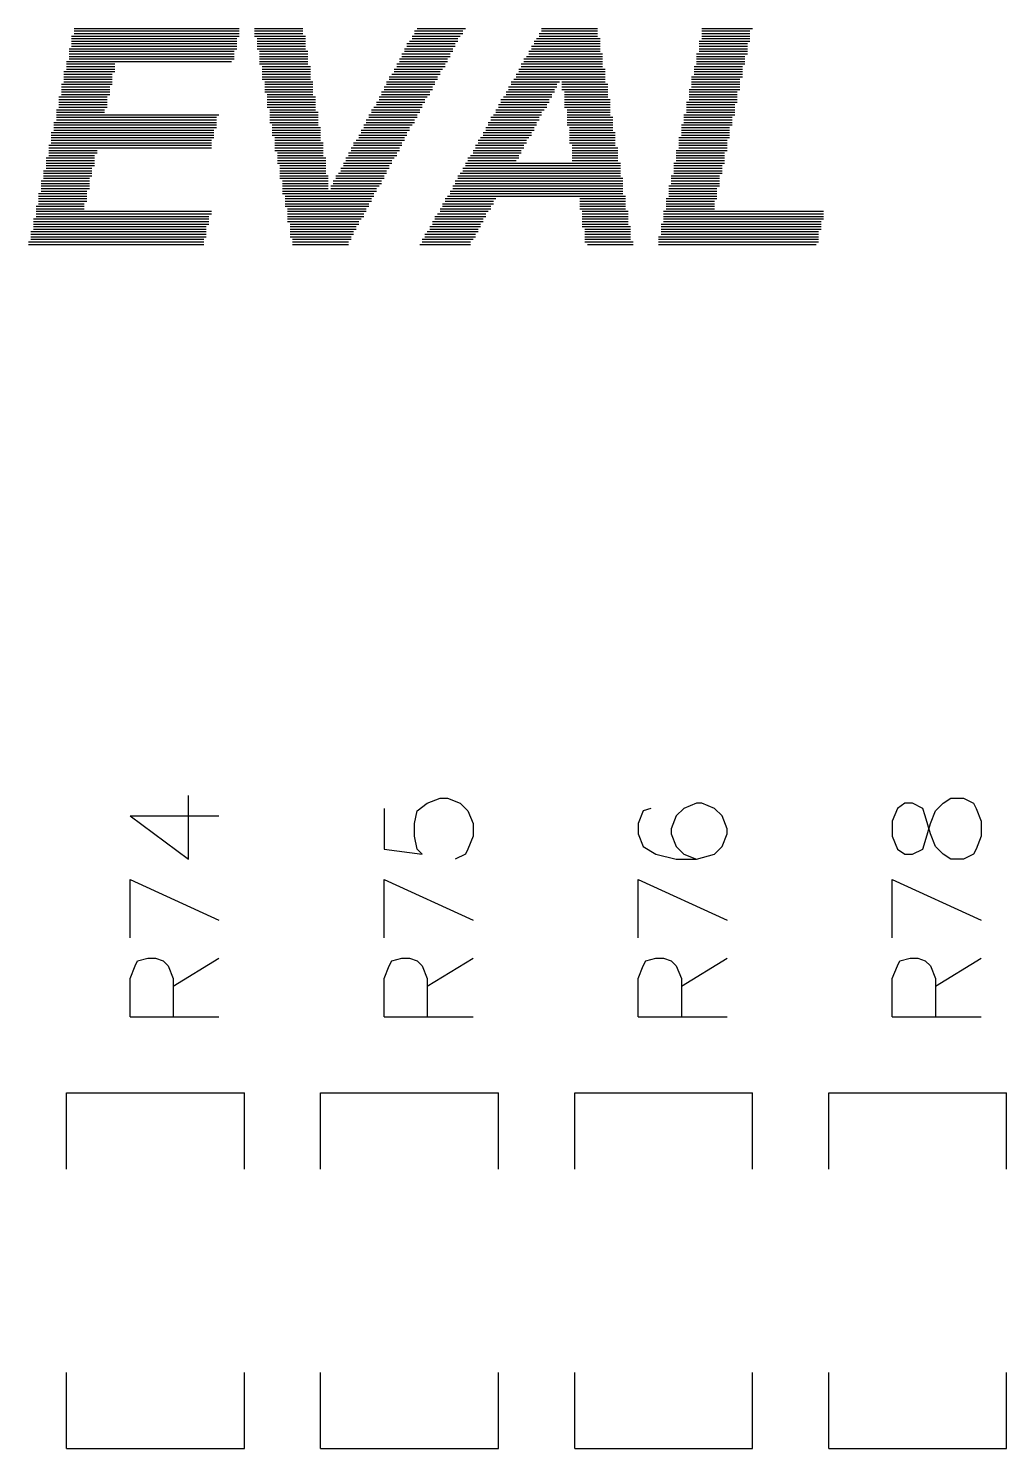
# Model space of a CAD drawing. Extents: x 38.11 to 42.78, y 50.2 to 57.
# Drawn here: x 41.05 to 41.435, y 53.18 to 53.739 of the extents above; entities that cross this region are included whole.
import ezdxf

# ---------------------------------------------------------------- set-up
doc = ezdxf.new("R2010")
doc.units = 0
doc.layers.add('gto', color=1, linetype='CONTINUOUS')

msp = doc.modelspace()

# ---------------------------------------------------------------- linework, layer by layer
at = {"layer": 'gto', "color": 1}
for points in [[(41.068, 53.739), (41.133, 53.739)], [(41.068, 53.738), (41.133, 53.738)], [(41.068, 53.737), (41.133, 53.737)], [(41.139, 53.739), (41.158, 53.739)], [(41.139, 53.738), (41.158, 53.738)], [(41.139, 53.737), (41.158, 53.737)], [(41.202, 53.738), (41.221, 53.738)], [(41.202, 53.737), (41.221, 53.737)], [(41.203, 53.739), (41.222, 53.739)], [(41.251, 53.737), (41.274, 53.737)], [(41.252, 53.739), (41.274, 53.739)], [(41.252, 53.738), (41.274, 53.738)], [(41.315, 53.739), (41.335, 53.739)], [(41.315, 53.738), (41.334, 53.738)], [(41.315, 53.737), (41.334, 53.737)], [(41.067, 53.736), (41.133, 53.736)], [(41.067, 53.735), (41.132, 53.735)], [(41.067, 53.734), (41.132, 53.734)], [(41.067, 53.733), (41.132, 53.733)], [(41.067, 53.732), (41.132, 53.732)], [(41.139, 53.736), (41.159, 53.736)], [(41.14, 53.735), (41.159, 53.735)], [(41.14, 53.734), (41.159, 53.734)], [(41.14, 53.733), (41.159, 53.733)], [(41.14, 53.732), (41.159, 53.732)], [(41.199, 53.733), (41.218, 53.733)], [(41.199, 53.732), (41.218, 53.732)], [(41.2, 53.734), (41.219, 53.734)], [(41.201, 53.736), (41.22, 53.736)], [(41.201, 53.735), (41.219, 53.735)], [(41.248, 53.732), (41.275, 53.732)], [(41.249, 53.734), (41.275, 53.734)], [(41.249, 53.733), (41.275, 53.733)], [(41.25, 53.735), (41.275, 53.735)], [(41.251, 53.736), (41.274, 53.736)], [(41.314, 53.734), (41.334, 53.734)], [(41.314, 53.733), (41.333, 53.733)], [(41.314, 53.732), (41.333, 53.732)], [(41.315, 53.736), (41.334, 53.736)], [(41.315, 53.735), (41.334, 53.735)], [(41.065, 53.726), (41.13, 53.726)], [(41.066, 53.731), (41.132, 53.731)], [(41.066, 53.73), (41.131, 53.73)], [(41.066, 53.729), (41.131, 53.729)], [(41.066, 53.728), (41.131, 53.728)], [(41.066, 53.727), (41.131, 53.727)], [(41.14, 53.731), (41.159, 53.731)], [(41.141, 53.73), (41.16, 53.73)], [(41.141, 53.729), (41.16, 53.729)], [(41.141, 53.728), (41.16, 53.728)], [(41.141, 53.727), (41.16, 53.727)], [(41.141, 53.726), (41.16, 53.726)], [(41.196, 53.727), (41.215, 53.727)], [(41.196, 53.726), (41.215, 53.726)], [(41.197, 53.729), (41.216, 53.729)], [(41.197, 53.728), (41.216, 53.728)], [(41.198, 53.731), (41.217, 53.731)], [(41.198, 53.73), (41.217, 53.73)], [(41.245, 53.727), (41.276, 53.727)], [(41.245, 53.726), (41.276, 53.726)], [(41.246, 53.728), (41.276, 53.728)], [(41.247, 53.73), (41.275, 53.73)], [(41.247, 53.729), (41.276, 53.729)], [(41.248, 53.731), (41.275, 53.731)], [(41.313, 53.729), (41.333, 53.729)], [(41.313, 53.728), (41.332, 53.728)], [(41.313, 53.727), (41.332, 53.727)], [(41.313, 53.726), (41.332, 53.726)], [(41.314, 53.731), (41.333, 53.731)], [(41.314, 53.73), (41.333, 53.73)], [(41.064, 53.722), (41.084, 53.722)], [(41.064, 53.721), (41.083, 53.721)], [(41.064, 53.72), (41.083, 53.72)], [(41.065, 53.725), (41.084, 53.725)], [(41.065, 53.724), (41.084, 53.724)], [(41.065, 53.723), (41.084, 53.723)], [(41.141, 53.725), (41.16, 53.725)], [(41.142, 53.724), (41.161, 53.724)], [(41.142, 53.723), (41.161, 53.723)], [(41.142, 53.722), (41.161, 53.722)], [(41.142, 53.721), (41.161, 53.721)], [(41.142, 53.72), (41.161, 53.72)], [(41.192, 53.72), (41.211, 53.72)], [(41.193, 53.721), (41.212, 53.721)], [(41.194, 53.723), (41.213, 53.723)], [(41.194, 53.722), (41.212, 53.722)], [(41.195, 53.725), (41.214, 53.725)], [(41.195, 53.724), (41.214, 53.724)], [(41.242, 53.721), (41.277, 53.721)], [(41.242, 53.72), (41.277, 53.72)], [(41.243, 53.723), (41.277, 53.723)], [(41.243, 53.722), (41.277, 53.722)], [(41.244, 53.725), (41.276, 53.725)], [(41.244, 53.724), (41.276, 53.724)], [(41.311, 53.72), (41.331, 53.72)], [(41.312, 53.724), (41.331, 53.724)], [(41.312, 53.723), (41.331, 53.723)], [(41.312, 53.722), (41.331, 53.722)], [(41.312, 53.721), (41.331, 53.721)], [(41.313, 53.725), (41.332, 53.725)], [(41.063, 53.717), (41.083, 53.717)], [(41.063, 53.716), (41.082, 53.716)], [(41.063, 53.715), (41.082, 53.715)], [(41.064, 53.719), (41.083, 53.719)], [(41.064, 53.718), (41.083, 53.718)], [(41.142, 53.719), (41.161, 53.719)], [(41.143, 53.718), (41.162, 53.718)], [(41.143, 53.717), (41.162, 53.717)], [(41.143, 53.716), (41.162, 53.716)], [(41.143, 53.715), (41.162, 53.715)], [(41.19, 53.716), (41.209, 53.716)], [(41.19, 53.715), (41.209, 53.715)], [(41.191, 53.718), (41.21, 53.718)], [(41.191, 53.717), (41.21, 53.717)], [(41.192, 53.719), (41.211, 53.719)], [(41.239, 53.716), (41.258, 53.716)], [(41.239, 53.715), (41.257, 53.715)], [(41.24, 53.718), (41.259, 53.718)], [(41.24, 53.717), (41.258, 53.717)], [(41.241, 53.719), (41.277, 53.719)], [(41.26, 53.718), (41.277, 53.718)], [(41.26, 53.717), (41.278, 53.717)], [(41.26, 53.716), (41.278, 53.716)], [(41.26, 53.715), (41.278, 53.715)], [(41.31, 53.715), (41.33, 53.715)], [(41.311, 53.719), (41.33, 53.719)], [(41.311, 53.718), (41.33, 53.718)], [(41.311, 53.717), (41.33, 53.717)], [(41.311, 53.716), (41.33, 53.716)], [(41.062, 53.712), (41.081, 53.712)], [(41.062, 53.711), (41.081, 53.711)], [(41.062, 53.71), (41.081, 53.71)], [(41.062, 53.709), (41.081, 53.709)], [(41.063, 53.714), (41.082, 53.714)], [(41.063, 53.713), (41.082, 53.713)], [(41.143, 53.714), (41.162, 53.714)], [(41.144, 53.713), (41.162, 53.713)], [(41.144, 53.712), (41.163, 53.712)], [(41.144, 53.711), (41.163, 53.711)], [(41.144, 53.71), (41.163, 53.71)], [(41.144, 53.709), (41.163, 53.709)], [(41.187, 53.71), (41.206, 53.71)], [(41.187, 53.709), (41.205, 53.709)], [(41.188, 53.712), (41.207, 53.712)], [(41.188, 53.711), (41.206, 53.711)], [(41.189, 53.714), (41.208, 53.714)], [(41.189, 53.713), (41.208, 53.713)], [(41.235, 53.709), (41.254, 53.709)], [(41.236, 53.711), (41.255, 53.711)], [(41.236, 53.71), (41.255, 53.71)], [(41.237, 53.712), (41.256, 53.712)], [(41.238, 53.714), (41.257, 53.714)], [(41.238, 53.713), (41.256, 53.713)], [(41.261, 53.714), (41.278, 53.714)], [(41.261, 53.713), (41.278, 53.713)], [(41.261, 53.712), (41.278, 53.712)], [(41.261, 53.711), (41.279, 53.711)], [(41.261, 53.71), (41.279, 53.71)], [(41.261, 53.709), (41.279, 53.709)], [(41.309, 53.71), (41.329, 53.71)], [(41.309, 53.709), (41.328, 53.709)], [(41.31, 53.714), (41.329, 53.714)], [(41.31, 53.713), (41.329, 53.713)], [(41.31, 53.712), (41.329, 53.712)], [(41.31, 53.711), (41.329, 53.711)], [(41.061, 53.707), (41.08, 53.707)], [(41.061, 53.706), (41.08, 53.706)], [(41.061, 53.705), (41.125, 53.705)], [(41.061, 53.704), (41.124, 53.704)], [(41.062, 53.708), (41.081, 53.708)], [(41.144, 53.708), (41.163, 53.708)], [(41.145, 53.707), (41.163, 53.707)], [(41.145, 53.706), (41.164, 53.706)], [(41.145, 53.705), (41.164, 53.705)], [(41.145, 53.704), (41.164, 53.704)], [(41.184, 53.705), (41.203, 53.705)], [(41.184, 53.704), (41.203, 53.704)], [(41.185, 53.707), (41.204, 53.707)], [(41.185, 53.706), (41.204, 53.706)], [(41.186, 53.708), (41.205, 53.708)], [(41.232, 53.704), (41.251, 53.704)], [(41.233, 53.705), (41.252, 53.705)], [(41.234, 53.707), (41.253, 53.707)], [(41.234, 53.706), (41.252, 53.706)], [(41.235, 53.708), (41.254, 53.708)], [(41.261, 53.708), (41.279, 53.708)], [(41.262, 53.707), (41.279, 53.707)], [(41.262, 53.706), (41.279, 53.706)], [(41.262, 53.705), (41.279, 53.705)], [(41.262, 53.704), (41.28, 53.704)], [(41.308, 53.705), (41.328, 53.705)], [(41.308, 53.704), (41.327, 53.704)], [(41.309, 53.708), (41.328, 53.708)], [(41.309, 53.707), (41.328, 53.707)], [(41.309, 53.706), (41.328, 53.706)], [(41.059, 53.698), (41.123, 53.698)], [(41.06, 53.702), (41.124, 53.702)], [(41.06, 53.701), (41.124, 53.701)], [(41.06, 53.7), (41.124, 53.7)], [(41.06, 53.699), (41.123, 53.699)], [(41.061, 53.703), (41.124, 53.703)], [(41.145, 53.703), (41.164, 53.703)], [(41.145, 53.702), (41.164, 53.702)], [(41.146, 53.701), (41.164, 53.701)], [(41.146, 53.7), (41.165, 53.7)], [(41.146, 53.699), (41.165, 53.699)], [(41.146, 53.698), (41.165, 53.698)], [(41.181, 53.699), (41.2, 53.699)], [(41.181, 53.698), (41.199, 53.698)], [(41.182, 53.701), (41.201, 53.701)], [(41.182, 53.7), (41.2, 53.7)], [(41.183, 53.703), (41.202, 53.703)], [(41.183, 53.702), (41.202, 53.702)], [(41.229, 53.698), (41.248, 53.698)], [(41.23, 53.7), (41.249, 53.7)], [(41.23, 53.699), (41.249, 53.699)], [(41.231, 53.702), (41.25, 53.702)], [(41.231, 53.701), (41.25, 53.701)], [(41.232, 53.703), (41.251, 53.703)], [(41.262, 53.703), (41.28, 53.703)], [(41.262, 53.702), (41.28, 53.702)], [(41.262, 53.701), (41.28, 53.701)], [(41.263, 53.7), (41.28, 53.7)], [(41.263, 53.699), (41.28, 53.699)], [(41.263, 53.698), (41.281, 53.698)], [(41.307, 53.701), (41.327, 53.701)], [(41.307, 53.7), (41.326, 53.7)], [(41.307, 53.699), (41.326, 53.699)], [(41.307, 53.698), (41.326, 53.698)], [(41.308, 53.703), (41.327, 53.703)], [(41.308, 53.702), (41.327, 53.702)], [(41.058, 53.693), (41.122, 53.693)], [(41.058, 53.692), (41.122, 53.692)], [(41.059, 53.697), (41.123, 53.697)], [(41.059, 53.696), (41.123, 53.696)], [(41.059, 53.695), (41.122, 53.695)], [(41.059, 53.694), (41.122, 53.694)], [(41.146, 53.697), (41.165, 53.697)], [(41.147, 53.696), (41.165, 53.696)], [(41.147, 53.695), (41.165, 53.695)], [(41.147, 53.694), (41.166, 53.694)], [(41.147, 53.693), (41.166, 53.693)], [(41.147, 53.692), (41.166, 53.692)], [(41.177, 53.692), (41.196, 53.692)], [(41.178, 53.694), (41.197, 53.694)], [(41.178, 53.693), (41.197, 53.693)], [(41.179, 53.695), (41.198, 53.695)], [(41.18, 53.697), (41.199, 53.697)], [(41.18, 53.696), (41.198, 53.696)], [(41.226, 53.693), (41.245, 53.693)], [(41.226, 53.692), (41.245, 53.692)], [(41.227, 53.695), (41.246, 53.695)], [(41.227, 53.694), (41.246, 53.694)], [(41.228, 53.696), (41.247, 53.696)], [(41.229, 53.697), (41.248, 53.697)], [(41.263, 53.697), (41.281, 53.697)], [(41.263, 53.696), (41.281, 53.696)], [(41.263, 53.695), (41.281, 53.695)], [(41.263, 53.694), (41.281, 53.694)], [(41.264, 53.693), (41.281, 53.693)], [(41.264, 53.692), (41.282, 53.692)], [(41.306, 53.696), (41.326, 53.696)], [(41.306, 53.695), (41.325, 53.695)], [(41.306, 53.694), (41.325, 53.694)], [(41.306, 53.693), (41.325, 53.693)], [(41.306, 53.692), (41.325, 53.692)], [(41.307, 53.697), (41.326, 53.697)], [(41.057, 53.688), (41.076, 53.688)], [(41.057, 53.687), (41.076, 53.687)], [(41.058, 53.691), (41.077, 53.691)], [(41.058, 53.69), (41.077, 53.69)], [(41.058, 53.689), (41.076, 53.689)], [(41.147, 53.691), (41.166, 53.691)], [(41.148, 53.69), (41.166, 53.69)], [(41.148, 53.689), (41.166, 53.689)], [(41.148, 53.688), (41.167, 53.688)], [(41.148, 53.687), (41.167, 53.687)], [(41.175, 53.688), (41.194, 53.688)], [(41.175, 53.687), (41.193, 53.687)], [(41.176, 53.69), (41.195, 53.69)], [(41.176, 53.689), (41.195, 53.689)], [(41.177, 53.691), (41.196, 53.691)], [(41.223, 53.688), (41.243, 53.688)], [(41.223, 53.687), (41.242, 53.687)], [(41.224, 53.689), (41.243, 53.689)], [(41.225, 53.691), (41.244, 53.691)], [(41.225, 53.69), (41.244, 53.69)], [(41.264, 53.691), (41.282, 53.691)], [(41.264, 53.69), (41.282, 53.69)], [(41.264, 53.689), (41.282, 53.689)], [(41.264, 53.688), (41.282, 53.688)], [(41.264, 53.687), (41.282, 53.687)], [(41.305, 53.691), (41.325, 53.691)], [(41.305, 53.69), (41.324, 53.69)], [(41.305, 53.689), (41.324, 53.689)], [(41.305, 53.688), (41.324, 53.688)], [(41.305, 53.687), (41.324, 53.687)], [(41.056, 53.683), (41.075, 53.683)], [(41.056, 53.682), (41.075, 53.682)], [(41.056, 53.681), (41.075, 53.681)], [(41.057, 53.686), (41.076, 53.686)], [(41.057, 53.685), (41.076, 53.685)], [(41.057, 53.684), (41.075, 53.684)], [(41.148, 53.686), (41.167, 53.686)], [(41.149, 53.685), (41.167, 53.685)], [(41.149, 53.684), (41.167, 53.684)], [(41.149, 53.683), (41.167, 53.683)], [(41.149, 53.682), (41.167, 53.682)], [(41.149, 53.681), (41.168, 53.681)], [(41.171, 53.681), (41.19, 53.681)], [(41.172, 53.682), (41.191, 53.682)], [(41.173, 53.684), (41.192, 53.684)], [(41.173, 53.683), (41.191, 53.683)], [(41.174, 53.686), (41.193, 53.686)], [(41.174, 53.685), (41.192, 53.685)], [(41.219, 53.681), (41.283, 53.681)], [(41.22, 53.682), (41.283, 53.682)], [(41.221, 53.684), (41.283, 53.684)], [(41.221, 53.683), (41.283, 53.683)], [(41.222, 53.686), (41.283, 53.686)], [(41.222, 53.685), (41.283, 53.685)], [(41.303, 53.681), (41.322, 53.681)], [(41.304, 53.686), (41.324, 53.686)], [(41.304, 53.685), (41.323, 53.685)], [(41.304, 53.684), (41.323, 53.684)], [(41.304, 53.683), (41.323, 53.683)], [(41.304, 53.682), (41.323, 53.682)], [(41.055, 53.679), (41.074, 53.679)], [(41.055, 53.678), (41.074, 53.678)], [(41.055, 53.677), (41.074, 53.677)], [(41.055, 53.676), (41.074, 53.676)], [(41.056, 53.68), (41.074, 53.68)], [(41.149, 53.68), (41.168, 53.68)], [(41.15, 53.679), (41.168, 53.679)], [(41.15, 53.678), (41.168, 53.678)], [(41.15, 53.677), (41.168, 53.677)], [(41.15, 53.676), (41.168, 53.676)], [(41.169, 53.677), (41.188, 53.677)], [(41.169, 53.676), (41.187, 53.676)], [(41.17, 53.679), (41.189, 53.679)], [(41.17, 53.678), (41.189, 53.678)], [(41.171, 53.68), (41.19, 53.68)], [(41.217, 53.677), (41.284, 53.677)], [(41.217, 53.676), (41.284, 53.676)], [(41.218, 53.679), (41.284, 53.679)], [(41.218, 53.678), (41.284, 53.678)], [(41.219, 53.68), (41.284, 53.68)], [(41.302, 53.677), (41.322, 53.677)], [(41.302, 53.676), (41.321, 53.676)], [(41.303, 53.68), (41.322, 53.68)], [(41.303, 53.679), (41.322, 53.679)], [(41.303, 53.678), (41.322, 53.678)], [(41.054, 53.674), (41.073, 53.674)], [(41.054, 53.673), (41.073, 53.673)], [(41.054, 53.672), (41.073, 53.672)], [(41.054, 53.671), (41.073, 53.671)], [(41.054, 53.67), (41.072, 53.67)], [(41.055, 53.675), (41.073, 53.675)], [(41.15, 53.675), (41.187, 53.675)], [(41.15, 53.674), (41.186, 53.674)], [(41.151, 53.673), (41.186, 53.673)], [(41.151, 53.672), (41.185, 53.672)], [(41.151, 53.671), (41.185, 53.671)], [(41.151, 53.67), (41.184, 53.67)], [(41.213, 53.67), (41.233, 53.67)], [(41.214, 53.672), (41.234, 53.672)], [(41.214, 53.671), (41.233, 53.671)], [(41.215, 53.673), (41.285, 53.673)], [(41.216, 53.675), (41.284, 53.675)], [(41.216, 53.674), (41.284, 53.674)], [(41.267, 53.672), (41.285, 53.672)], [(41.267, 53.671), (41.285, 53.671)], [(41.267, 53.67), (41.285, 53.67)], [(41.301, 53.672), (41.321, 53.672)], [(41.301, 53.671), (41.32, 53.671)], [(41.301, 53.67), (41.32, 53.67)], [(41.302, 53.675), (41.321, 53.675)], [(41.302, 53.674), (41.321, 53.674)], [(41.302, 53.673), (41.321, 53.673)], [(41.052, 53.664), (41.121, 53.664)], [(41.053, 53.669), (41.072, 53.669)], [(41.053, 53.668), (41.072, 53.668)], [(41.053, 53.667), (41.122, 53.667)], [(41.053, 53.666), (41.122, 53.666)], [(41.053, 53.665), (41.121, 53.665)], [(41.151, 53.669), (41.184, 53.669)], [(41.152, 53.668), (41.183, 53.668)], [(41.152, 53.667), (41.183, 53.667)], [(41.152, 53.666), (41.182, 53.666)], [(41.152, 53.665), (41.182, 53.665)], [(41.152, 53.664), (41.181, 53.664)], [(41.21, 53.665), (41.23, 53.665)], [(41.21, 53.664), (41.229, 53.664)], [(41.211, 53.666), (41.23, 53.666)], [(41.212, 53.668), (41.232, 53.668)], [(41.212, 53.667), (41.231, 53.667)], [(41.213, 53.669), (41.232, 53.669)], [(41.267, 53.669), (41.285, 53.669)], [(41.267, 53.668), (41.285, 53.668)], [(41.268, 53.667), (41.286, 53.667)], [(41.268, 53.666), (41.286, 53.666)], [(41.268, 53.665), (41.286, 53.665)], [(41.268, 53.664), (41.286, 53.664)], [(41.3, 53.667), (41.363, 53.667)], [(41.3, 53.666), (41.363, 53.666)], [(41.3, 53.665), (41.363, 53.665)], [(41.3, 53.664), (41.363, 53.664)], [(41.301, 53.669), (41.32, 53.669)], [(41.301, 53.668), (41.32, 53.668)], [(41.051, 53.659), (41.12, 53.659)], [(41.052, 53.663), (41.121, 53.663)], [(41.052, 53.662), (41.121, 53.662)], [(41.052, 53.661), (41.12, 53.661)], [(41.052, 53.66), (41.12, 53.66)], [(41.152, 53.663), (41.18, 53.663)], [(41.153, 53.662), (41.18, 53.662)], [(41.153, 53.661), (41.179, 53.661)], [(41.153, 53.66), (41.179, 53.66)], [(41.153, 53.659), (41.178, 53.659)], [(41.207, 53.659), (41.227, 53.659)], [(41.208, 53.661), (41.228, 53.661)], [(41.208, 53.66), (41.227, 53.66)], [(41.209, 53.663), (41.229, 53.663)], [(41.209, 53.662), (41.228, 53.662)], [(41.268, 53.663), (41.286, 53.663)], [(41.268, 53.662), (41.286, 53.662)], [(41.268, 53.661), (41.287, 53.661)], [(41.269, 53.66), (41.287, 53.66)], [(41.269, 53.659), (41.287, 53.659)], [(41.299, 53.662), (41.362, 53.662)], [(41.299, 53.661), (41.362, 53.661)], [(41.299, 53.66), (41.362, 53.66)], [(41.299, 53.659), (41.361, 53.659)], [(41.3, 53.663), (41.362, 53.663)], [(41.05, 53.655), (41.119, 53.655)], [(41.05, 53.654), (41.119, 53.654)], [(41.051, 53.658), (41.12, 53.658)], [(41.051, 53.657), (41.12, 53.657)], [(41.051, 53.656), (41.119, 53.656)], [(41.153, 53.658), (41.178, 53.658)], [(41.153, 53.657), (41.177, 53.657)], [(41.154, 53.656), (41.177, 53.656)], [(41.154, 53.655), (41.176, 53.655)], [(41.154, 53.654), (41.176, 53.654)], [(41.204, 53.654), (41.224, 53.654)], [(41.205, 53.656), (41.225, 53.656)], [(41.205, 53.655), (41.224, 53.655)], [(41.206, 53.658), (41.226, 53.658)], [(41.206, 53.657), (41.226, 53.657)], [(41.269, 53.658), (41.287, 53.658)], [(41.269, 53.657), (41.287, 53.657)], [(41.269, 53.656), (41.287, 53.656)], [(41.269, 53.655), (41.288, 53.655)], [(41.27, 53.654), (41.288, 53.654)], [(41.298, 53.657), (41.361, 53.657)], [(41.298, 53.656), (41.361, 53.656)], [(41.298, 53.655), (41.361, 53.655)], [(41.298, 53.654), (41.36, 53.654)], [(41.299, 53.658), (41.361, 53.658)], [(41.09, 53.429), (41.113, 53.412), (41.113, 53.437)], [(41.19, 53.432), (41.19, 53.416), (41.205, 53.414), (41.203, 53.416), (41.202, 53.421), (41.202, 53.426), (41.203, 53.431), (41.207, 53.434), (41.212, 53.436), (41.215, 53.436), (41.22, 53.434), (41.223, 53.431), (41.225, 53.426), (41.225, 53.421), (41.223, 53.416), (41.222, 53.414), (41.218, 53.412)], [(41.39, 53.421), (41.392, 53.416), (41.395, 53.414), (41.398, 53.414), (41.402, 53.416), (41.403, 53.419), (41.405, 53.426), (41.407, 53.431), (41.41, 53.434), (41.413, 53.436), (41.418, 53.436), (41.422, 53.434), (41.423, 53.432), (41.425, 53.427), (41.425, 53.421), (41.423, 53.416), (41.422, 53.414), (41.418, 53.412), (41.413, 53.412), (41.41, 53.414), (41.407, 53.417), (41.405, 53.422), (41.403, 53.429), (41.402, 53.432), (41.398, 53.434), (41.395, 53.434), (41.392, 53.432), (41.39, 53.427), (41.39, 53.421)], [(41.295, 53.432), (41.292, 53.431), (41.29, 53.426), (41.29, 53.422), (41.292, 53.417), (41.297, 53.414), (41.305, 53.412), (41.313, 53.412), (41.32, 53.414), (41.323, 53.417), (41.325, 53.422), (41.325, 53.424), (41.323, 53.429), (41.32, 53.432), (41.315, 53.434), (41.313, 53.434), (41.308, 53.432), (41.305, 53.429), (41.303, 53.424), (41.303, 53.422), (41.305, 53.417), (41.308, 53.414), (41.313, 53.412)], [(41.09, 53.429), (41.125, 53.429)], [(41.09, 53.404), (41.125, 53.388)], [(41.09, 53.381), (41.09, 53.404)], [(41.19, 53.404), (41.225, 53.388)], [(41.19, 53.381), (41.19, 53.404)], [(41.29, 53.404), (41.325, 53.388)], [(41.29, 53.381), (41.29, 53.404)], [(41.39, 53.404), (41.425, 53.388)], [(41.39, 53.381), (41.39, 53.404)], [(41.09, 53.35), (41.09, 53.365), (41.092, 53.37), (41.093, 53.372), (41.097, 53.373), (41.1, 53.373), (41.103, 53.372), (41.105, 53.37), (41.107, 53.365), (41.107, 53.35)], [(41.107, 53.362), (41.125, 53.373)], [(41.19, 53.35), (41.19, 53.365), (41.192, 53.37), (41.193, 53.372), (41.197, 53.373), (41.2, 53.373), (41.203, 53.372), (41.205, 53.37), (41.207, 53.365), (41.207, 53.35)], [(41.207, 53.362), (41.225, 53.373)], [(41.29, 53.35), (41.29, 53.365), (41.292, 53.37), (41.293, 53.372), (41.297, 53.373), (41.3, 53.373), (41.303, 53.372), (41.305, 53.37), (41.307, 53.365), (41.307, 53.35)], [(41.307, 53.362), (41.325, 53.373)], [(41.39, 53.35), (41.39, 53.365), (41.392, 53.37), (41.393, 53.372), (41.397, 53.373), (41.4, 53.373), (41.403, 53.372), (41.405, 53.37), (41.407, 53.365), (41.407, 53.35)], [(41.407, 53.362), (41.425, 53.373)], [(41.09, 53.35), (41.125, 53.35)], [(41.19, 53.35), (41.225, 53.35)], [(41.29, 53.35), (41.325, 53.35)], [(41.39, 53.35), (41.425, 53.35)], [(41.065, 53.29), (41.065, 53.32), (41.135, 53.32)], [(41.135, 53.29), (41.135, 53.32)], [(41.165, 53.29), (41.165, 53.32), (41.235, 53.32)], [(41.235, 53.29), (41.235, 53.32)], [(41.265, 53.32), (41.335, 53.32)], [(41.265, 53.29), (41.265, 53.32)], [(41.335, 53.29), (41.335, 53.32)], [(41.365, 53.29), (41.365, 53.32), (41.435, 53.32)], [(41.435, 53.29), (41.435, 53.32)], [(41.065, 53.18), (41.065, 53.21)], [(41.135, 53.18), (41.135, 53.21)], [(41.165, 53.18), (41.165, 53.21)], [(41.235, 53.18), (41.235, 53.21)], [(41.265, 53.18), (41.265, 53.21)], [(41.265, 53.18), (41.335, 53.18), (41.335, 53.21)], [(41.365, 53.18), (41.365, 53.21)], [(41.435, 53.18), (41.435, 53.21)], [(41.065, 53.18), (41.135, 53.18)], [(41.165, 53.18), (41.235, 53.18)], [(41.365, 53.18), (41.435, 53.18)]]:
    msp.add_lwpolyline(points, dxfattribs=at)

doc.saveas('drawing.dxf')
